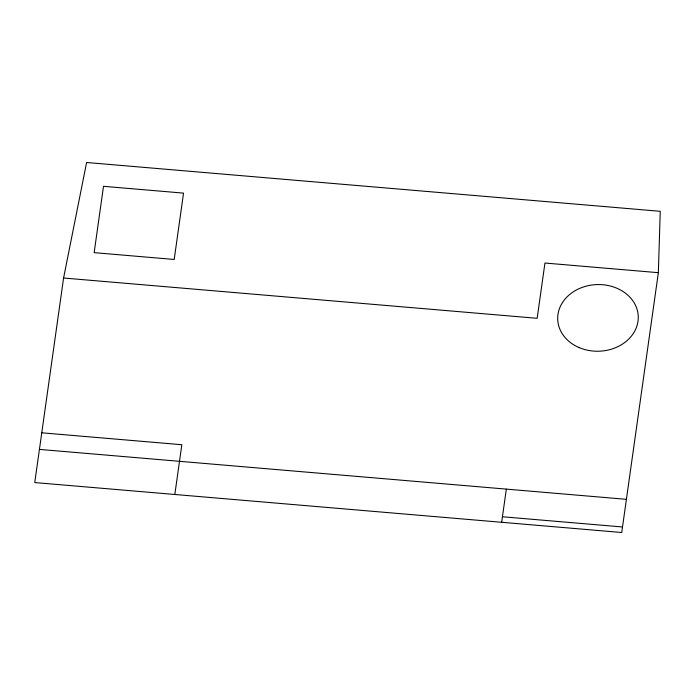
<?xml version="1.0" encoding="UTF-8"?>
<svg xmlns="http://www.w3.org/2000/svg" width="695" height="695" viewBox="0 0 695 695"><rect width="100%" height="100%" fill="white"/><g stroke="black" fill="none" stroke-linecap="round" stroke-linejoin="round"><path stroke-width="1.04" d="M658.347 272.683L660.25 211.306L86.606 162.5L63.584 278.017L34.75 482.565L621.73 532.5L658.347 272.683L544.949 263.031L537.157 318.31L63.584 278.017M174.827 494.475L181.838 444.722L41.761 432.803M501.66 522.284L506.342 489.115M39.424 449.396L626.404 499.331M502.442 516.759L622.503 526.975M103.503 186.312L94.155 252.65L174.202 259.461L183.549 193.123L103.503 186.312M578.761 347.422A40.301 33.334 -2.1 0 0 638.253 316.546A40.301 33.334 -2.1 0 0 576.911 289.719A40.301 33.334 -2.1 0 0 578.761 347.422"/></g></svg>
